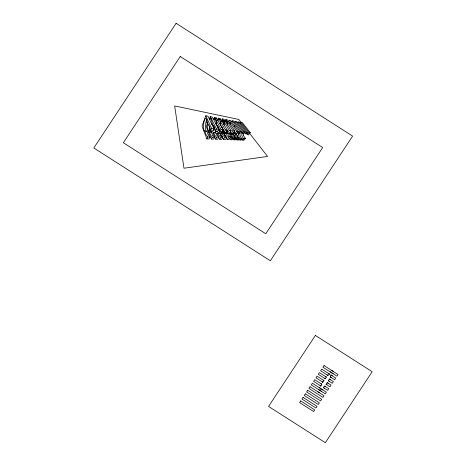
<?xml version="1.0" encoding="UTF-8"?>
<svg xmlns="http://www.w3.org/2000/svg" width="466" height="466" viewBox="0 0 466 466"><rect width="100%" height="100%" fill="white"/><g stroke="black" fill="none" stroke-linecap="round" stroke-linejoin="round"><path stroke-width="0.7" d="M222.713 129.018L222.742 128.371M239.833 133.066L239.932 134.849A7.788 7.66 -26.8 0 0 241.079 137.621A6.373 6.268 -26.8 0 0 242.215 138.909L241.254 140.097L239.92 140.05L237.031 135.618A8.936 8.784 -26.8 0 0 238.015 137.732A7.264 7.141 -26.8 0 0 239.122 139.066L238.394 139.998L236.99 139.951L234.049 135.268A9.18 9.029 -26.8 0 0 235.045 137.522A7.24 7.124 -26.8 0 0 236.14 138.891L235.382 139.893L233.909 139.847L233.117 138.53M217.284 126.548L217.424 125.587L216.265 124.422A19.595 19.269 -26.8 0 0 216.271 122.08L215.974 120.123A39.435 38.777 -26.8 0 0 218.006 120.612L223.115 129.729L221.793 132.059L219.806 131.802A16.159 15.885 -26.8 0 0 219.696 131.156L219.463 131.109M213.55 125.773L213.399 127.55A22.618 22.24 -26.8 0 1 213.55 125.773A12.104 11.9 -26.8 0 1 213.83 126.309A14.254 14.015 -26.8 0 1 214.226 127.195L214.942 129.391A18.541 18.232 -26.8 0 1 215.327 131.36L216.282 131.441M207.906 123.834L207.76 124.894A24.051 23.65 -26.8 0 0 207.597 127.585L208.081 130.585A8.149 8.015 -26.8 0 1 209.222 130.41L209.683 130.369M211.89 124.41L212.001 123.81M215.933 123.956L216.3 123.251M219.835 123.84L219.929 123.525A20.044 19.706 -26.8 0 0 220.418 123.519L220.418 123.519A12.495 12.291 -26.8 0 0 220.168 121.02A39.831 39.167 -26.8 0 0 221.956 121.282L227.251 130.177C223.464 137.278 223.785 127.364 220.779 125.558M241.871 132.455L241.802 135.274A6.833 6.716 -26.8 0 0 242.594 137.155L242.769 137.412A5.476 5.382 -26.8 0 0 243.934 138.658L245.588 138.274A4.689 4.613 -26.8 0 1 243.625 135.227M211.051 131.068L212.805 131.173L213.976 128.738L207.941 116.197L205.786 115.789L202.011 126.158L206.852 138.915L209.048 138.99L209.95 137.115L208.285 134.86M320.957 386.075L321.785 384.229L314.707 379.708L313.606 381.374L320.957 386.075L320.608 385.825A3.204 0.291 33.4 0 1 320.09 385.434M331.39 377.582L330.301 376.965L330.417 376.662A8.772 8.627 -26.8 0 0 330.895 374.961M330.301 376.965L334.611 379.714L335.712 378.048L330.877 374.955L332.345 375.812M209.31 119.046L210.282 116.64L212.31 117.024L213.108 118.97A1.41 1.386 -26.8 0 0 213.469 119.226M211.657 123.927L211.814 123.572M214.517 117.438L213.778 119.115A28.216 27.744 -26.8 0 1 215.758 119.267A1.561 1.538 -26.8 0 1 216.515 118.737L217.005 118.83L216.428 117.799L214.517 117.438L215.164 118.632L216.702 118.789M206.852 138.915L207.754 136.94L209.95 137.115M211.494 131.092L210.463 131.039L211.634 128.488L205.786 115.789M216.113 123.222L215.863 123.758M217.855 119.576L219.62 119.96A28.1 27.634 -26.8 0 0 217.855 119.576L218.513 118.195L220.319 118.533C222.212 120.123 218.344 119.413 218.513 118.195M211.43 139.072C210.853 136.649 216.655 136.55 213.498 139.142L211.43 139.072L208.378 131.756A7.741 7.613 -26.8 0 0 208.541 131.82L209.269 132.053A1.054 1.037 -26.8 0 0 209.45 131.942A61.757 60.726 -26.8 0 0 211.512 132.292A15.465 15.209 -26.8 0 0 212.787 135.396M215.531 131.377L216.509 129.012L210.282 116.64M217.843 127.614L218.228 126.863M222.981 121.16A10.765 10.584 -26.8 0 0 221.583 120.56L222.288 118.906L223.995 119.232L225.02 120.863A4.194 4.124 -26.8 0 0 224.571 120.636L224.163 120.467M329.363 379.015L328.396 380.769L332.275 383.25L333.376 381.584L329.363 379.015L330.377 379.586M216.48 131.459L217.482 131.552L218.694 129.251L213.469 119.238M221.711 127.224L221.898 126.869M223.511 123.898L224.117 122.785A8.132 7.998 -26.8 0 0 223.843 121.434L224.641 121.428A3.314 3.262 -26.8 0 0 224.868 121.405L225.859 119.581L227.478 119.884L234.8 130.993L232.068 134.424M227.6 123.805C227.198 125.791 227.956 121.032 226.313 121.038A0.868 0.85 -26.8 0 0 226.086 120.991M215.7 132.758A14.737 14.487 -26.8 0 0 216.37 134.435A12.186 11.982 -26.8 0 0 216.859 135.35L218.717 137.47L217.68 139.287L215.741 139.218L216.841 137.441M216.061 120.146L221.065 129.507L220.057 131.837M227.035 124.067L227.519 123.228M228.521 121.475L229.243 120.222L230.781 120.508L238.254 131.365L236.914 133.235L235.015 133.521A7.322 7.2 -26.8 0 0 234.264 131.785M322.856 382.26L323.911 380.565L317.043 376.173L315.942 377.839L322.856 382.26A3.233 0.297 33.4 0 1 322.21 381.77M220.913 137.464L219.003 135.402A11.574 11.376 -26.8 0 1 218.502 134.499A13.869 13.642 -26.8 0 1 217.843 132.927A56.992 56.037 -26.8 0 0 219.696 132.985A13.141 12.926 -26.8 0 0 220.36 134.534A10.165 9.99 -26.8 0 0 221.28 136.014L222.847 137.423L221.63 139.421L219.795 139.357L221.158 137.464M223.919 132.373L225.334 129.967L220.15 121.026L221.956 121.282M230.373 124.276L230.396 123.344L229.639 122.389A0.856 0.839 -26.8 0 0 229.086 122.331M231.777 121.952L232.458 120.828L233.915 121.102L241.51 131.721L240.497 133.072L238.872 133.09A8.749 8.604 -26.8 0 0 238.114 131.558M209.35 119.127C212.653 115.486 210.836 124.672 213.381 125.482A11.592 11.394 -26.8 0 1 213.83 126.309A17.195 16.904 -26.8 0 1 215.298 131.36M223.622 139.491C223.406 136.835 229.802 135.967 225.358 139.55L223.622 139.491L222.684 137.686M225.276 121.265L231.142 130.596C230.897 134.505 225.002 134.132 229.336 130.398L223.837 121.44L224.123 122.849A14.673 14.429 -26.8 0 1 224.193 125.045M234.864 122.424L235.511 121.405L236.897 121.667L244.592 132.053L243.607 133.317L242.192 133.16A9 8.848 -26.8 0 0 241.475 131.767M237.8 122.884L238.411 121.952L239.734 122.203L247.516 132.367L246.269 133.905A13.59 13.363 -26.8 0 0 245.069 133.579A8.405 8.266 -26.8 0 0 244.4 132.292M226.354 138L227.239 139.614L229.022 136.94L230.385 136.695M231.917 134.429A7.514 7.386 -26.8 0 0 231.346 134.167L230.967 134.016L233.105 130.806L234.8 130.993M327.208 382.668L326.06 384.304L329.945 386.786L331.046 385.12L327.208 382.668L328.175 383.203M230.705 136.992L228.882 139.672L227.239 139.614M240.596 123.327L241.184 122.476L242.442 122.709L250.283 132.664L248.343 134.977A2.994 2.942 -26.8 0 0 248.104 134.779A4.66 4.584 -26.8 0 0 247.458 134.389A6.839 6.722 -26.8 0 0 246.864 133.165M230.664 139.736L231.981 137.854A9.734 9.57 -26.8 0 0 233.268 138.32L232.219 139.788L230.664 139.736L229.831 138.28M235.015 133.521L236.652 131.191L238.254 131.365M233.909 139.847L234.771 138.676A7.951 7.817 -26.8 0 1 232.662 134.499L232.575 134.511A3.221 3.163 -26.8 0 1 232.324 134.389L232.289 134.325M238.872 133.09L239.996 131.552L241.51 131.721M325.186 378.724L326.421 377.14L319.373 372.637L318.272 374.303L325.186 378.724L324.534 378.229M236.99 139.951L237.73 139.019M242.192 133.16L243.159 131.895L244.592 132.053M239.92 140.05L240.741 139.019L242.221 138.903M247.516 132.367L246.153 132.222L245.069 133.579L246.269 133.905M242.029 139.142L242.71 140.149L243.939 138.652M247.463 134.389L248.995 132.525L250.283 132.664M245.588 138.274L243.98 140.19L242.71 140.149M324.592 386.157L323.293 387.561L327.61 390.322L328.711 388.656L324.668 386.069L325.687 386.64M221.466 120.508L222.113 120.024A0.979 0.961 -26.8 0 1 222.567 119.931M229.022 136.94L227.501 136.124L226.214 134.435A10.281 10.106 -26.8 0 1 225.457 132.728A1.724 1.695 -26.8 0 1 224.437 133.381A1.025 1.014 -26.8 0 1 223.587 132.897L223.633 132.478A1.445 1.421 -26.8 0 0 223.296 132.222M327.947 375.456L328.623 374.827A6.85 6.734 -26.8 0 1 329.573 374.122L321.709 369.101L320.608 370.767L327.947 375.456L327.115 374.85M223.581 132.897L223.564 132.909A43.961 43.227 -26.8 0 1 221.729 132.979A1.468 1.439 -26.8 0 1 220.785 133.492A0.868 0.85 -26.8 0 1 220.552 133.416L220.505 133.381A22.712 22.327 -26.8 0 0 221.199 133.358A1.887 1.852 -26.8 0 0 221.723 132.973C224.699 132.053 224.332 136.509 226.884 137.19M208.96 125.57C207.539 123.589 206.543 122.045 206.723 119.477C205.471 115.929 203.636 121.871 203.753 123.269A25.554 25.123 -26.8 0 0 203.514 125.494C203.304 128.063 203.24 131.488 206.287 131.261M239.384 133.084L238.493 133.439M321.33 389.023L322.909 389.896M321.365 389.011L326.381 392.191L325.28 393.857L311.276 384.91L312.377 383.244L320.398 388.37L319.198 387.531M209.531 119.506L209.805 119.413A7.858 7.73 -26.8 0 1 211.063 119.185L211.366 119.15M238.027 137.726A8.848 8.703 -26.8 0 1 236.687 133.975L235.429 134.231A8.271 8.132 -26.8 0 0 237.689 139.031M235.388 134.237L235.347 134.249A5.097 5.01 -26.8 0 1 233.705 132.624M235.045 137.522A9.215 9.058 -26.8 0 1 233.862 134.441L232.65 134.511M221.199 133.358L220.552 133.381M222.608 137.429L221.764 137.453M220.389 123.519L219.999 123.525M239.128 139.06L238.05 139.037M218.094 137.464L217.721 137.458M219.696 132.985L217.843 132.927M208.978 125.558A18.256 17.947 -26.8 0 1 210.416 131.045L210.754 131.057M213.183 130.381L213.51 130.398A12.506 12.297 -26.8 0 1 213.445 129.839L213.346 130.387M211.785 131.109L212.222 131.138M215.735 131.395L217.15 131.523M320.847 389.104L320.94 389.11A1.008 0.99 -26.8 0 0 321.208 389.063M214.366 132.659L215.711 132.781A63.597 62.531 -26.8 0 1 213.754 132.589A1.118 1.095 -26.8 0 1 213.201 132.874L212.828 132.804L215.741 139.218M211.634 128.488L213.976 128.738M216.509 129.012L218.694 129.251M221.065 129.507L223.115 129.729M225.334 129.967L227.251 130.177M229.336 130.398L231.142 130.596M214.144 132.629L213.783 132.594A14.731 14.481 -26.8 0 0 215.024 135.501L216.719 137.435M215.758 119.267L213.778 119.115L214.488 118.545A0.751 0.74 -26.8 0 1 214.779 118.498A0.757 0.746 -26.8 0 1 215.164 118.632M236.14 138.885L234.771 138.676M220.185 131.849L220.808 131.925M220.931 131.942L221.793 132.059M243.543 133.305L243.52 135.245M211.512 132.292L210.871 132.193M218.502 129.618L219.404 131.097M209.45 131.942L209.514 131.954A16.339 16.065 -26.8 0 0 210.62 135.041L212.345 137.266M230.239 134.325L231.183 134.464A4.107 4.037 -26.8 0 1 229.482 133.189M230.076 134.295L230.105 134.301A6.314 6.204 -26.8 0 0 231.94 137.895M230.018 134.272L229.831 134.237A3.524 3.466 -26.8 0 1 228.2 133.171M218.006 120.612L216.422 120.24M208.273 134.866A17.102 16.817 -26.8 0 1 207.085 131.447L206.945 131.418M207.073 131.453L206.747 131.371M206.881 131.406L206.351 131.278M206.485 131.313L205.657 129.857L205.471 126.105A24.069 23.667 -26.8 0 1 206.1 121.655L206.758 119.64L206.857 120.164A17.091 16.799 -26.8 0 1 206.968 123.018M225.608 132.758L226.662 132.95A3.361 3.309 -26.8 0 0 227.612 133.626L227.985 134.33A7.031 6.914 -26.8 0 0 228.858 135.536L230.093 136.55M222.725 119.96A0.891 0.88 -26.8 0 1 223.01 120.088L224.047 120.426A1.078 1.054 -26.8 0 0 223.837 120.473L223.709 120.531A2.464 2.417 -26.8 0 0 222.987 121.172M225.62 132.746L227.425 133.55M227.589 132.903L226.517 131.383M224.985 137.33L222.8 135.21A10.45 10.275 -26.8 0 1 222.41 134.534A12.209 12.005 -26.8 0 1 221.729 132.979M223.138 132.134L222.457 130.888M329.375 381.316L328.396 380.769M327.039 384.846L326.06 384.304M324.383 388.184L323.293 387.561M333.219 373.715L330.103 371.728M321.552 391.388L318.424 389.401M333.563 371.571L331.92 370.522M319.286 392.611L318.033 391.807M329.52 374.093L328.454 373.336M326.311 377.058L325.711 376.61M214.43 137.365L212.799 135.385M207.754 136.94L206.135 134.674A17.801 17.504 -26.8 0 1 204.912 130.894M225.253 136.014L224.624 135.181A9.675 9.512 -26.8 0 1 224.216 134.505A11.388 11.196 -26.8 0 1 223.505 132.903A11.347 11.161 -26.8 0 0 224.216 134.511A8.545 8.4 -26.8 0 0 225.276 136.055M234.258 125.564L235.015 126.659M248.995 132.525L238.825 119.459L174.651 105.928L183.983 168.232L267.548 156.43L249.66 133.41M238.411 121.952L246.153 132.222M235.511 121.405L243.159 131.895M217.441 125.61L217.564 125.779A14.33 14.091 -26.8 0 1 219.702 131.814M232.458 120.828L239.996 131.552M229.243 120.222L236.652 131.191M225.859 119.581L233.105 130.806M233.012 133.614L233.32 134.109M222.288 118.906L223.01 120.088M229.691 132.845L230.454 134.115M231.975 136.631L232.359 137.272M226.173 131.948L226.86 133.13M230.21 132.041L230.658 132.787A6.815 6.699 -26.8 0 0 230.915 133.142M220.453 133.381L222.41 137.15L220.878 135.431A10.963 10.776 -26.8 0 1 220.36 134.534M219.795 139.357L216.824 133.264L217.238 133.27A0.816 0.804 -26.8 0 1 216.987 133.293M207.906 130.637L206.246 126.653L207.539 123.438A3.029 2.977 -26.8 0 0 207.12 123.1M215.974 120.123L216.014 120.28A13.683 13.456 -26.8 0 1 216.276 123.251M230.571 123.909L230.728 124.818M220.15 121.026L220.302 121.865A16.45 16.176 -26.8 0 1 220.377 124.865M238.312 134.068L238.283 133.515M227.641 124.282L227.67 125.069M213.737 132.571A0.996 0.979 -26.8 0 1 213.02 132.892M217.884 119.605A1.381 1.357 -26.8 0 1 218.799 119.051M219.649 119.983A1.474 1.45 -26.8 0 1 220.552 119.418M209.438 131.93A0.746 0.734 -26.8 0 1 208.855 132.14M208.791 132.111A0.955 0.938 -26.8 0 1 208.389 131.75M209.659 130.375A16.811 16.531 -26.8 0 1 209.537 126.909M209.514 126.909A19.595 19.269 -26.8 0 1 210.451 131.039M219.247 131.074A12.879 12.664 -26.8 0 1 219.102 128.878M223.121 132.14A7.345 7.223 -26.8 0 1 222.777 130.34M217.832 132.915A1.433 1.41 -26.8 0 1 217.238 133.282M240.736 139.031A7.584 7.456 -26.8 0 1 238.429 134.062M230.705 136.992A1.701 1.672 -26.8 0 1 230.495 136.701M226.086 120.968A1.235 1.212 -26.8 0 0 225.294 121.288A1.992 1.957 -26.8 0 1 224.49 121.399M230.554 131.488A9.227 9.075 -26.8 0 1 230.979 134.016M226.161 122.651A3.035 2.988 -26.8 0 1 227.018 121.719M229.86 123.496A1.8 1.771 -26.8 0 1 230.309 123.152M225.311 132.874A1.87 1.835 -26.8 0 1 225.066 132.56M223.598 124.038A10.479 10.304 -26.8 0 1 224.117 122.808M233.85 134.447A4.159 4.089 -26.8 0 1 232.913 133.759M238.277 133.521A3.565 3.507 -26.8 0 1 237.299 132.699M236.681 133.975A3.926 3.862 -26.8 0 1 235.895 133.369M230.466 136.689A0.699 0.687 -26.8 0 1 230.187 136.608M227.07 130.474A12.355 12.151 -26.8 0 1 227.658 133.078M233.233 138.355A7.299 7.176 -26.8 0 1 231.27 134.447M320.765 389.209A0.903 0.885 -26.8 0 1 320.433 388.376M321.639 384.13A3.227 0.297 33.4 0 1 321.068 383.693M323.905 380.559A3.215 0.297 33.4 0 1 323.247 380.058M176.096 23.3L93.823 147.978L270.356 260.779L352.622 136.095L176.096 23.3M180.249 56.526L123.35 142.747L265.789 233.763L322.682 147.541L180.249 56.526M315.389 335.433L268.556 406.416L325.338 442.7L372.177 371.717L315.389 335.433M300.71 400.923L299.609 402.589L313.612 411.536L314.713 409.87L300.71 400.923M303.046 397.387L301.945 399.053L315.942 408L317.043 406.335L303.046 397.387M305.376 393.852L304.275 395.517L318.278 404.465L319.379 402.799L305.376 393.852M307.711 390.316L306.611 391.982L320.614 400.929L321.709 399.263L307.711 390.316M310.041 386.78L308.941 388.446L322.944 397.393L324.045 395.727L310.041 386.78M324.039 365.565L322.938 367.231L336.941 376.178L338.042 374.513L324.039 365.565"/></g></svg>
